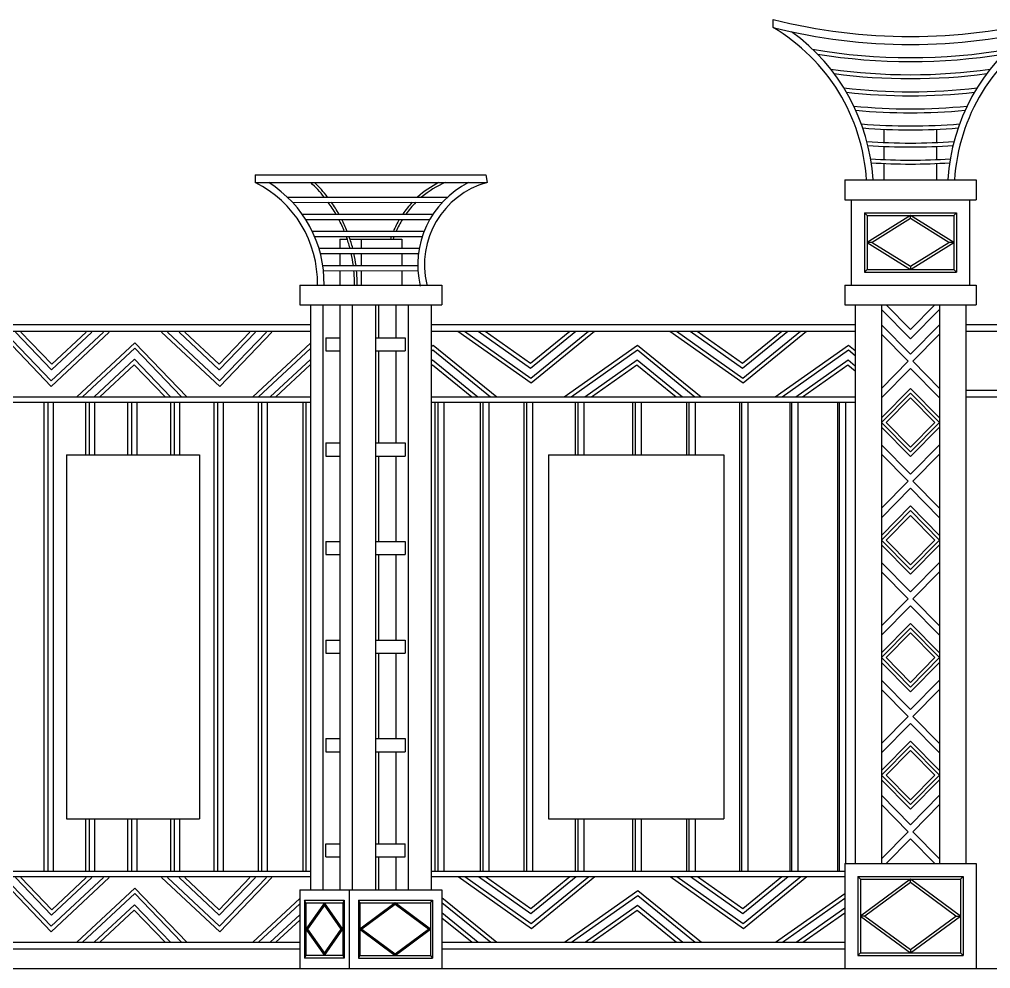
# Model space of a CAD drawing. Extents: x -1237597 to -1121401, y 701438 to 763997.
# Drawn here: x -1154068 to -1146682, y 715406 to 722627 of the extents above; entities that cross this region are included whole.
import ezdxf

# ---------------------------------------------------------------- set-up
doc = ezdxf.new("R2010")
doc.units = 0
doc.header["$LTSCALE"] = 300
doc.header["$MEASUREMENT"] = 0
for name, color, linetype in [('1', 7, 'CONTINUOUS'), ('2', 2, 'CONTINUOUS'), ('4', 4, 'CONTINUOUS')]:
    doc.layers.add(name, color=color, linetype=linetype)

msp = doc.modelspace()

# ---------------------------------------------------------------- linework, layer by layer
at = {"layer": '1', "color": 7}
msp.add_line((-1162879.3, 715405.6), (-1121401.2, 715405.6), dxfattribs=at)
at = {"layer": '2', "color": 2}
for p, q in [((-1147491.1, 721691.3), (-1147491.1, 721791.3)), ((-1147091.1, 721691.3), (-1147091.1, 721791.3)), ((-1147491.1, 721561.3), (-1147491.1, 721661.3)), ((-1147091.1, 721561.3), (-1147091.1, 721661.3)), ((-1147491.1, 721405.6), (-1147491.1, 721531.3)), ((-1147091.1, 721405.6), (-1147091.1, 721531.3)), ((-1147791.1, 721405.6), (-1146791.1, 721405.6)), ((-1147791.1, 721405.6), (-1147791.1, 721255.6)), ((-1147791.1, 721405.6), (-1146791.1, 721405.6)), ((-1147791.1, 721405.6), (-1146791.1, 721405.6)), ((-1146791.1, 721405.6), (-1146791.1, 721255.6)), ((-1147791.1, 721255.6), (-1146791.1, 721255.6)), ((-1147741.1, 721255.6), (-1147741.1, 720605.6)), ((-1146841.1, 721255.6), (-1146841.1, 720605.6)), ((-1147641.1, 721155.6), (-1146941.1, 721155.6)), ((-1147641.1, 721155.6), (-1147641.1, 720705.6)), ((-1146941.1, 721155.6), (-1146941.1, 720705.6)), ((-1151632, 720955.6), (-1151632, 720885.9)), ((-1151632, 720955.6), (-1151574.2, 720955.6)), ((-1151553.1, 720955.6), (-1151158.7, 720955.6)), ((-1151467.7, 720955.6), (-1151467.7, 720885.9)), ((-1151158.7, 720955.6), (-1151158.7, 720885.9)), ((-1151632, 720845.8), (-1151632, 720755.9)), ((-1151467.7, 720845.7), (-1151467.7, 720755.9)), ((-1151158.7, 720845.7), (-1151158.7, 720755.9)), ((-1151632, 720715.8), (-1151632, 720605.6)), ((-1151467.7, 720715.7), (-1151467.7, 720605.6)), ((-1151158.7, 720715.7), (-1151158.7, 720605.6)), ((-1147641.1, 720705.6), (-1146941.1, 720705.6)), ((-1151936.3, 720605.6), (-1150854.4, 720605.6)), ((-1151936.3, 720605.6), (-1151936.3, 720455.6)), ((-1150854.4, 720605.6), (-1150854.4, 720455.6)), ((-1147791.1, 720605.6), (-1146791.1, 720605.6)), ((-1147791.1, 720605.6), (-1147791.1, 720455.6)), ((-1146791.1, 720605.6), (-1146791.1, 720455.6)), ((-1151936.3, 720455.6), (-1150854.4, 720455.6)), ((-1151855.2, 720455.6), (-1151855.2, 716005.6)), ((-1151761.3, 720455.6), (-1151761.3, 716005.6)), ((-1151629.8, 720455.6), (-1151629.8, 720105.6)), ((-1151535.9, 720455.6), (-1151535.9, 716005.6)), ((-1151359.3, 720455.6), (-1151359.3, 716005.6)), ((-1151337.5, 720455.6), (-1151337.5, 720205.6)), ((-1151206, 720455.6), (-1151206, 720205.6)), ((-1151112.1, 720455.6), (-1151112.1, 716005.6)), ((-1150935.5, 720455.6), (-1150935.5, 716005.6)), ((-1150935.5, 720455.6), (-1150935.5, 716005.6)), ((-1147791.1, 720455.6), (-1146791.1, 720455.6)), ((-1147711.1, 720455.6), (-1147711.1, 716205.6)), ((-1147511.1, 720455.6), (-1147511.1, 716205.6)), ((-1147071.1, 720455.6), (-1147071.1, 716205.6)), ((-1146871.1, 720455.6), (-1146871.1, 716205.6)), ((-1154516, 720305.6), (-1151855.2, 720305.6)), ((-1150937.7, 720305.6), (-1147711.1, 720305.6)), ((-1146871.1, 720305.6), (-1144949.9, 720305.6)), ((-1154516, 720255.6), (-1151855.2, 720255.6)), ((-1151736.5, 720205.6), (-1151629.8, 720205.6)), ((-1151736.5, 720205.6), (-1151736.5, 720105.6)), ((-1151359.3, 720205.6), (-1151134.1, 720205.6)), ((-1151134.1, 720205.6), (-1151134.1, 720105.6)), ((-1150937.7, 720255.6), (-1147711.1, 720255.6)), ((-1146871.1, 720255.6), (-1144949.9, 720255.6)), ((-1151736.5, 720105.6), (-1151629.8, 720105.6)), ((-1151629.8, 720105.6), (-1151629.8, 716005.6)), ((-1151359.3, 720105.6), (-1151134.1, 720105.6)), ((-1151337.5, 720105.6), (-1151337.5, 719405.6)), ((-1151206, 720105.6), (-1151206, 719405.6)), ((-1154516, 719755.6), (-1151855.2, 719755.6)), ((-1150937.7, 719755.6), (-1147711.1, 719755.6)), ((-1146871.1, 719805.6), (-1144949.9, 719805.6)), ((-1146871.1, 719755.6), (-1144949.9, 719755.6)), ((-1154516, 719715.6), (-1151855.2, 719715.6)), ((-1150937.7, 719715.6), (-1147711.1, 719715.6)), ((-1151736.5, 719405.6), (-1151736.5, 719305.6)), ((-1151736.5, 719405.6), (-1151629.8, 719405.6)), ((-1151359.3, 719405.6), (-1151134.1, 719405.6)), ((-1151134.1, 719405.6), (-1151134.1, 719305.6)), ((-1151134.1, 719405.6), (-1151134.1, 719305.6)), ((-1153710.5, 719315.6), (-1152697, 719315.6)), ((-1153710.5, 719315.6), (-1153710.5, 716545.6)), ((-1152697, 719315.6), (-1152697, 716545.6)), ((-1150043.8, 719315.6), (-1148709.6, 719315.6)), ((-1150043.8, 719315.6), (-1150043.8, 716545.6)), ((-1148709.6, 719315.6), (-1148709.6, 716545.6)), ((-1151736.5, 719305.6), (-1151629.8, 719305.6)), ((-1151359.3, 719305.6), (-1151134.1, 719305.6)), ((-1151337.5, 719305.6), (-1151337.5, 718655.6)), ((-1151206, 719305.6), (-1151206, 718655.6)), ((-1151736.5, 718655.6), (-1151736.5, 718555.6)), ((-1151736.5, 718655.6), (-1151629.8, 718655.6)), ((-1151359.3, 718655.6), (-1151134.1, 718655.6)), ((-1151134.1, 718655.6), (-1151134.1, 718555.6)), ((-1151134.1, 718655.6), (-1151134.1, 718555.6)), ((-1151736.5, 718555.6), (-1151629.8, 718555.6)), ((-1151359.3, 718555.6), (-1151134.1, 718555.6)), ((-1151337.5, 718555.6), (-1151337.5, 717905.6)), ((-1151206, 718555.6), (-1151206, 717905.6)), ((-1151736.5, 717905.6), (-1151736.5, 717805.6)), ((-1151736.5, 717905.6), (-1151629.8, 717905.6)), ((-1151359.3, 717905.6), (-1151134.1, 717905.6)), ((-1151134.1, 717905.6), (-1151134.1, 717805.6)), ((-1151134.1, 717905.6), (-1151134.1, 717805.6)), ((-1151736.5, 717805.6), (-1151629.8, 717805.6)), ((-1151359.3, 717805.6), (-1151134.1, 717805.6)), ((-1151337.5, 717805.6), (-1151337.5, 717155.6)), ((-1151206, 717805.6), (-1151206, 717155.6)), ((-1151736.5, 717155.6), (-1151736.5, 717055.6)), ((-1151736.5, 717155.6), (-1151629.8, 717155.6)), ((-1151629.8, 717155.6), (-1151629.8, 717055.6)), ((-1151359.3, 717155.6), (-1151134.1, 717155.6)), ((-1151134.1, 717155.6), (-1151134.1, 717055.6)), ((-1151134.1, 717155.6), (-1151134.1, 717055.6)), ((-1151736.5, 717055.6), (-1151629.8, 717055.6)), ((-1151359.3, 717055.6), (-1151134.1, 717055.6)), ((-1151337.5, 717055.6), (-1151337.5, 716355.6)), ((-1151206, 717055.6), (-1151206, 716355.6)), ((-1153710.5, 716545.6), (-1152697, 716545.6)), ((-1150043.8, 716545.6), (-1148709.6, 716545.6)), ((-1151736.5, 716255.6), (-1151736.5, 716355.6)), ((-1151736.5, 716355.6), (-1151629.8, 716355.6)), ((-1151359.3, 716355.6), (-1151134.1, 716355.6)), ((-1151134.1, 716255.6), (-1151134.1, 716355.6)), ((-1151736.5, 716255.6), (-1151629.8, 716255.6)), ((-1151359.3, 716255.6), (-1151134.1, 716255.6)), ((-1151337.5, 716255.6), (-1151337.5, 716005.6)), ((-1151206, 716255.6), (-1151206, 716005.6)), ((-1154516, 716145.6), (-1151855.2, 716145.6)), ((-1150935.5, 716145.6), (-1147791.1, 716145.6)), ((-1147791.1, 716205.6), (-1147791.1, 715405.6)), ((-1147791.1, 716205.6), (-1146791.1, 716205.6)), ((-1146791.1, 716205.6), (-1146791.1, 715405.6)), ((-1154516, 716105.6), (-1151855.2, 716105.6)), ((-1150935.5, 716105.6), (-1147791.1, 716105.6)), ((-1147691.1, 716105.6), (-1146891.1, 716105.6)), ((-1147691.1, 716105.6), (-1147691.1, 715505.6)), ((-1146891.1, 716105.6), (-1146891.1, 715505.6)), ((-1151936.3, 716005.6), (-1150854.4, 716005.6)), ((-1151936.3, 716005.6), (-1151936.3, 715405.6)), ((-1151560.7, 716005.6), (-1151560.7, 715405.6)), ((-1150854.4, 716005.6), (-1150854.4, 715405.6)), ((-1154432.7, 715605.6), (-1151936.3, 715605.6)), ((-1154432.7, 715555.6), (-1151936.3, 715555.6)), ((-1150854.4, 715605.6), (-1147791.1, 715605.6)), ((-1150854.4, 715555.6), (-1147791.1, 715555.6)), ((-1147691.1, 715505.6), (-1146891.1, 715505.6))]:
    msp.add_line(p, q, dxfattribs=at)
at = {"layer": '4', "color": 4}
for p, q in [((-1148336.2, 722565.6), (-1148336.2, 722627.4)), ((-1152274.4, 721445.6), (-1152274.4, 721385.6)), ((-1152274.4, 721445.6), (-1150521.7, 721445.6)), ((-1152274.4, 721385.6), (-1150513.6, 721385.6)), ((-1150521.7, 721445.6), (-1150511, 721386.3)), ((-1152030.5, 721275.9), (-1150811, 721275.9)), ((-1151990.9, 721235.8), (-1150851.5, 721235.6)), ((-1151917.5, 721145.9), (-1150921.9, 721145.9)), ((-1151890.6, 721105.8), (-1150946.6, 721105.6)), ((-1147621.1, 721135.6), (-1147641.1, 721155.6)), ((-1147621.1, 721135.6), (-1146961.1, 721135.6)), ((-1147621.1, 721135.6), (-1147621.1, 720725.6)), ((-1147291.1, 721135.6), (-1147621.1, 720930.6)), ((-1147291.1, 721112), (-1147583.2, 720930.6)), ((-1146961.1, 720930.6), (-1147291.1, 721135.6)), ((-1147291.1, 721112), (-1147291.1, 721135.6)), ((-1146999, 720930.6), (-1147291.1, 721112)), ((-1146941.1, 721155.6), (-1146961.1, 721135.6)), ((-1146961.1, 721135.6), (-1146961.1, 720725.6)), ((-1151840.5, 721015.9), (-1150989.4, 721015.9)), ((-1151822.3, 720975.8), (-1151003.8, 720975.6)), ((-1151789.7, 720885.9), (-1151026.4, 720885.9)), ((-1147621.1, 720930.6), (-1147291.1, 720725.6)), ((-1147583.2, 720930.6), (-1147621.1, 720930.6)), ((-1147583.2, 720930.6), (-1147291.1, 720749.1)), ((-1147291.1, 720725.6), (-1146961.1, 720930.6)), ((-1147291.1, 720749.1), (-1146999, 720930.6)), ((-1146961.1, 720930.6), (-1146999, 720930.6)), ((-1151778.5, 720845.8), (-1151032.6, 720845.6)), ((-1151760.5, 720755.9), (-1151037.8, 720755.9)), ((-1151755.5, 720715.8), (-1151036.4, 720715.7)), ((-1147621.1, 720725.6), (-1147641.1, 720705.6)), ((-1147621.1, 720725.6), (-1146961.1, 720725.6)), ((-1147291.1, 720749.1), (-1147291.1, 720725.6)), ((-1146961.1, 720725.6), (-1146941.1, 720705.6)), ((-1153881.9, 719715.6), (-1153881.9, 716145.6)), ((-1153851.6, 719715.6), (-1153851.6, 716145.6)), ((-1153811.8, 719715.6), (-1153811.8, 716145.6)), ((-1153565.9, 719715.6), (-1153565.9, 719315.6)), ((-1153536.5, 719715.6), (-1153536.5, 719315.6)), ((-1153496.1, 719715.6), (-1153496.1, 719315.6)), ((-1153244.8, 719715.6), (-1153244.8, 719315.6)), ((-1153216.3, 719715.6), (-1153216.3, 719315.6)), ((-1153175.2, 719715.6), (-1153175.2, 719315.6)), ((-1152918.8, 719715.6), (-1152918.8, 719315.6)), ((-1152891.2, 719715.6), (-1152891.2, 719315.6)), ((-1152849.5, 719715.6), (-1152849.5, 719315.6)), ((-1152588.1, 719715.6), (-1152588.1, 716145.6)), ((-1152561.4, 719715.6), (-1152561.4, 716145.6)), ((-1152519.1, 719715.6), (-1152519.1, 716145.6)), ((-1152252.8, 719715.6), (-1152252.8, 716145.6)), ((-1152227, 719715.6), (-1152227, 716145.6)), ((-1152184.2, 719715.6), (-1152184.2, 716145.6)), ((-1151913, 719715.6), (-1151913, 716145.6)), ((-1151888.2, 719715.6), (-1151888.2, 716145.6)), ((-1150907.9, 719715.6), (-1150907.9, 716145.6)), ((-1150885.8, 719715.6), (-1150885.8, 716145.6)), ((-1150840.9, 719715.6), (-1150840.9, 716145.6)), ((-1150564.1, 719715.6), (-1150564.1, 716145.6)), ((-1150543, 719715.6), (-1150543, 716145.6)), ((-1150497.7, 719715.6), (-1150497.7, 716145.6)), ((-1150231.5, 719715.6), (-1150231.5, 716145.6)), ((-1150211.2, 719715.6), (-1150211.2, 716145.6)), ((-1150165.5, 719715.6), (-1150165.5, 716145.6)), ((-1149840.2, 719715.6), (-1149840.2, 719315.6)), ((-1149820.8, 719715.6), (-1149820.8, 719315.6)), ((-1149774.7, 719715.6), (-1149774.7, 719315.6)), ((-1149404.3, 719715.6), (-1149404.3, 719315.6)), ((-1149385.8, 719715.6), (-1149385.8, 719315.6)), ((-1149339.4, 719715.6), (-1149339.4, 719315.6)), ((-1148993.2, 719715.6), (-1148993.2, 719315.6)), ((-1148976.5, 719715.6), (-1148976.5, 719315.6)), ((-1148929.4, 719715.6), (-1148929.4, 719315.6)), ((-1148592, 719715.6), (-1148592, 716145.6)), ((-1148576.3, 719715.6), (-1148576.3, 716145.6)), ((-1148528.8, 719715.6), (-1148528.8, 716145.6)), ((-1148209.7, 719715.6), (-1148209.7, 716145.6)), ((-1148194.9, 719715.6), (-1148194.9, 716145.6)), ((-1148147.1, 719715.6), (-1148147.1, 716145.6)), ((-1147846.3, 719715.6), (-1147846.3, 716145.6)), ((-1147832.4, 719715.6), (-1147832.4, 716145.6)), ((-1147784.4, 719715.6), (-1147784.4, 716205.6)), ((-1153565.9, 716545.6), (-1153565.9, 716145.6)), ((-1153536.5, 716545.6), (-1153536.5, 716145.6)), ((-1153496.1, 716545.6), (-1153496.1, 716145.6)), ((-1153244.8, 716545.6), (-1153244.8, 716145.6)), ((-1153216.3, 716545.6), (-1153216.3, 716145.6)), ((-1153175.2, 716545.6), (-1153175.2, 716145.6)), ((-1152918.8, 716545.6), (-1152918.8, 716145.6)), ((-1152891.2, 716545.6), (-1152891.2, 716145.6)), ((-1152849.5, 716545.6), (-1152849.5, 716145.6)), ((-1149840.2, 716545.6), (-1149840.2, 716145.6)), ((-1149820.8, 716545.6), (-1149820.8, 716145.6)), ((-1149774.7, 716545.6), (-1149774.7, 716145.6)), ((-1149404.3, 716545.6), (-1149404.3, 716145.6)), ((-1149385.8, 716545.6), (-1149385.8, 716145.6)), ((-1149339.4, 716545.6), (-1149339.4, 716145.6)), ((-1148993.2, 716545.6), (-1148993.2, 716145.6)), ((-1148976.5, 716545.6), (-1148976.5, 716145.6)), ((-1148929.4, 716545.6), (-1148929.4, 716145.6)), ((-1147671.1, 716085.6), (-1147691.1, 716105.6)), ((-1147671.1, 716085.6), (-1146911.1, 716085.6)), ((-1147671.1, 716085.6), (-1147671.1, 715525.6)), ((-1147291.1, 716085.6), (-1147671.1, 715805.6)), ((-1147291.1, 716060.7), (-1147637.4, 715805.6)), ((-1146911.1, 715805.6), (-1147291.1, 716085.6)), ((-1147291.1, 716060.7), (-1147291.1, 716085.6)), ((-1146944.8, 715805.6), (-1147291.1, 716060.7)), ((-1146891.1, 716105.6), (-1146911.1, 716085.6)), ((-1146911.1, 716085.6), (-1146911.1, 715525.6)), ((-1151898.8, 715925.6), (-1151598.3, 715925.6)), ((-1151898.8, 715925.6), (-1151898.8, 715485.6)), ((-1151888.5, 715905.6), (-1151898.8, 715925.6)), ((-1151598.3, 715925.6), (-1151608.6, 715905.6)), ((-1151598.3, 715925.6), (-1151598.3, 715485.6)), ((-1151490.1, 715925.6), (-1151490.1, 715485.6)), ((-1151490.1, 715925.6), (-1150925, 715925.6)), ((-1151490.1, 715925.6), (-1151479.8, 715905.6)), ((-1150940.2, 715905.6), (-1150925, 715925.6)), ((-1150925, 715925.6), (-1150925, 715485.6)), ((-1151888.5, 715905.6), (-1151608.6, 715905.6)), ((-1151888.5, 715905.6), (-1151888.5, 715505.6)), ((-1151748.5, 715905.6), (-1151888.5, 715705.6)), ((-1151748.5, 715888.1), (-1151876.3, 715705.6)), ((-1151608.6, 715705.6), (-1151748.5, 715905.6)), ((-1151748.5, 715888.1), (-1151748.5, 715905.6)), ((-1151620.8, 715705.6), (-1151748.5, 715888.1)), ((-1151608.6, 715905.6), (-1151608.6, 715505.6)), ((-1151479.8, 715905.6), (-1150940.2, 715905.6)), ((-1151479.8, 715905.6), (-1151479.8, 715505.6)), ((-1151210, 715905.6), (-1151479.8, 715705.6)), ((-1151210, 715893.1), (-1151463, 715705.6)), ((-1150940.2, 715705.6), (-1151210, 715905.6)), ((-1151210, 715893.1), (-1151210, 715905.6)), ((-1150957, 715705.6), (-1151210, 715893.1)), ((-1150940.2, 715905.6), (-1150940.2, 715505.6)), ((-1147671.1, 715805.6), (-1147291.1, 715525.6)), ((-1147637.4, 715805.6), (-1147671.1, 715805.6)), ((-1147637.4, 715805.6), (-1147291.1, 715550.4)), ((-1147291.1, 715525.6), (-1146911.1, 715805.6)), ((-1147291.1, 715550.4), (-1146944.8, 715805.6)), ((-1146944.8, 715805.6), (-1146911.1, 715805.6)), ((-1151888.5, 715705.6), (-1151748.5, 715505.6)), ((-1151876.3, 715705.6), (-1151888.5, 715705.6)), ((-1151876.3, 715705.6), (-1151748.5, 715523)), ((-1151748.5, 715505.6), (-1151608.6, 715705.6)), ((-1151748.5, 715523), (-1151620.8, 715705.6)), ((-1151620.8, 715705.6), (-1151608.6, 715705.6)), ((-1151479.8, 715705.6), (-1151210, 715505.6)), ((-1151463, 715705.6), (-1151479.8, 715705.6)), ((-1151463, 715705.6), (-1151210, 715518)), ((-1151210, 715505.6), (-1150940.2, 715705.6)), ((-1151210, 715518), (-1150957, 715705.6)), ((-1150957, 715705.6), (-1150940.2, 715705.6)), ((-1147291.1, 715550.4), (-1147291.1, 715525.6)), ((-1151888.5, 715505.6), (-1151898.8, 715485.6)), ((-1151598.3, 715485.6), (-1151898.8, 715485.6)), ((-1151608.6, 715505.6), (-1151888.5, 715505.6)), ((-1151748.5, 715523), (-1151748.5, 715505.6)), ((-1151608.6, 715505.6), (-1151598.3, 715485.6)), ((-1151479.8, 715505.6), (-1151490.1, 715485.6)), ((-1151490.1, 715485.6), (-1150925, 715485.6)), ((-1151479.8, 715505.6), (-1150940.2, 715505.6)), ((-1151210, 715518), (-1151210, 715505.6)), ((-1150940.2, 715505.6), (-1150925, 715485.6)), ((-1147671.1, 715525.6), (-1147691.1, 715505.6)), ((-1147671.1, 715525.6), (-1146911.1, 715525.6)), ((-1146891.1, 715505.6), (-1146911.1, 715525.6))]:
    msp.add_line(p, q, dxfattribs=at)
for points in [[(-1147071.1, 720419.9), (-1147291.1, 720196.2), (-1147511.1, 720419.9)], [(-1147106.2, 720455.6), (-1147291.1, 720267.5), (-1147476, 720455.6)], [(-1147071.1, 720303.2), (-1147291.1, 720079.5), (-1147511.1, 720303.2)], [(-1153384.2, 720247.6), (-1153826.1, 719835.4), (-1154222.1, 720247.6)], [(-1153428.2, 720247.6), (-1153825, 719877.5), (-1154180.5, 720247.6)], [(-1153516.2, 720247.6), (-1153822.6, 719961.7), (-1154097.3, 720247.6)], [(-1153560.2, 720247.6), (-1153821.5, 720003.8), (-1154055.7, 720247.6)], [(-1152985.9, 720247.6), (-1152544, 719835.4), (-1152148.1, 720247.6)], [(-1152941.9, 720247.6), (-1152545.2, 719877.5), (-1152189.7, 720247.6)], [(-1152854, 720247.6), (-1152547.5, 719961.7), (-1152272.8, 720247.6)], [(-1152810, 720247.6), (-1152548.6, 720003.8), (-1152314.4, 720247.6)], [(-1150733.8, 720255.6), (-1150176, 719861.1), (-1149693, 720255.6)], [(-1150681.8, 720255.6), (-1150177.4, 719898.8), (-1149740.4, 720255.6)], [(-1150577.9, 720255.6), (-1150180, 719974.1), (-1149835.3, 720255.6)], [(-1150526, 720255.6), (-1150181.3, 720011.8), (-1149882.7, 720255.6)], [(-1149121.6, 720255.6), (-1148563.8, 719861.1), (-1148080.8, 720255.6)], [(-1149069.6, 720255.6), (-1148565.1, 719898.8), (-1148128.2, 720255.6)], [(-1148965.7, 720255.6), (-1148567.8, 719974.1), (-1148223.1, 720255.6)], [(-1148913.8, 720255.6), (-1148569.1, 720011.8), (-1148270.5, 720255.6)], [(-1147308.6, 720026), (-1147511.1, 720231.9)], [(-1147071.1, 720231.9), (-1147273.6, 720026)], [(-1153631.4, 719755.6), (-1153189.6, 720167.8), (-1152793.6, 719755.6)], [(-1153587.5, 719755.6), (-1153190.7, 720125.7), (-1152835.2, 719755.6)], [(-1152293.1, 719755.6), (-1151855.2, 720164)], [(-1152249.1, 719755.6), (-1151855.2, 720123)], [(-1150935.5, 720139.8), (-1150921.1, 720150), (-1150438, 719755.6)], [(-1149923.6, 719755.6), (-1149365.9, 720150), (-1148882.8, 719755.6)], [(-1148319.5, 719755.6), (-1147761.8, 720150), (-1147711.1, 720108.6)], [(-1150935.5, 720103.1), (-1150922.4, 720112.4), (-1150485.5, 719755.6)], [(-1149871.7, 719755.6), (-1149367.2, 720112.4), (-1148930.2, 719755.6)], [(-1148267.6, 719755.6), (-1147763.1, 720112.4), (-1147711.1, 720069.9)], [(-1153499.5, 719755.6), (-1153193, 720041.5), (-1152918.4, 719755.6)], [(-1153455.5, 719755.6), (-1153194.2, 719999.4), (-1152960, 719755.6)], [(-1152161.1, 719755.6), (-1151855.2, 720041)], [(-1152117.1, 719755.6), (-1151855.8, 719999.4), (-1151855.2, 719998.7)], [(-1150935.5, 720029.6), (-1150925, 720037), (-1150580.3, 719755.6)], [(-1150935.5, 719992.8), (-1150926.3, 719999.4), (-1150627.7, 719755.6)], [(-1149767.7, 719755.6), (-1149369.8, 720037), (-1149025.1, 719755.6)], [(-1149715.8, 719755.6), (-1149371.1, 719999.4), (-1149072.5, 719755.6)], [(-1148163.7, 719755.6), (-1147765.7, 720037), (-1147711.1, 719992.4)], [(-1148111.7, 719755.6), (-1147767, 719999.4), (-1147711.1, 719953.7)], [(-1147308.6, 720026), (-1147511.1, 719820.2)], [(-1147071.1, 719820.2), (-1147273.6, 720026)], [(-1147071.1, 719748.8), (-1147291.1, 719972.5), (-1147511.1, 719748.8)], [(-1147071.1, 719596.5), (-1147291.1, 719820.2), (-1147511.1, 719596.5)], [(-1147071.1, 719560.8), (-1147291.1, 719784.5), (-1147511.1, 719560.8)], [(-1147106.2, 719560.8), (-1147291.1, 719748.8), (-1147476, 719560.8)], [(-1147071.1, 719560.8), (-1147291.1, 719337.1), (-1147511.1, 719560.8)], [(-1147106.2, 719560.8), (-1147291.1, 719372.8), (-1147476, 719560.8)], [(-1147071.1, 719525.2), (-1147291.1, 719301.5), (-1147511.1, 719525.2)], [(-1147071.1, 719390.6), (-1147291.1, 719166.9), (-1147511.1, 719390.6)], [(-1147308.6, 719113.4), (-1147511.1, 719319.3)], [(-1147071.1, 719319.3), (-1147273.6, 719113.4)], [(-1147308.6, 719113.4), (-1147511.1, 718907.6)], [(-1147071.1, 718907.6), (-1147273.6, 719113.4)], [(-1147071.1, 718836.3), (-1147291.1, 719060), (-1147511.1, 718836.3)], [(-1147071.1, 718701.7), (-1147291.1, 718925.4), (-1147511.1, 718701.7)], [(-1147071.1, 718666.1), (-1147291.1, 718889.8), (-1147511.1, 718666.1)], [(-1147106.2, 718666.1), (-1147291.1, 718854.1), (-1147476, 718666.1)], [(-1147071.1, 718666.1), (-1147291.1, 718442.4), (-1147511.1, 718666.1)], [(-1147106.2, 718666.1), (-1147291.1, 718478), (-1147476, 718666.1)], [(-1147071.1, 718630.4), (-1147291.1, 718406.7), (-1147511.1, 718630.4)], [(-1147071.1, 718495.9), (-1147291.1, 718272.2), (-1147511.1, 718495.9)], [(-1147308.6, 718218.7), (-1147511.1, 718424.6)], [(-1147071.1, 718424.6), (-1147273.6, 718218.7)], [(-1147308.6, 718218.7), (-1147511.1, 718012.9)], [(-1147071.1, 718012.9), (-1147273.6, 718218.7)], [(-1147071.1, 717941.5), (-1147291.1, 718165.2), (-1147511.1, 717941.5)], [(-1147071.1, 717807), (-1147291.1, 718030.7), (-1147511.1, 717807)], [(-1147071.1, 717771.3), (-1147291.1, 717995), (-1147511.1, 717771.3)], [(-1147106.2, 717771.3), (-1147291.1, 717959.4), (-1147476, 717771.3)], [(-1147071.1, 717771.3), (-1147291.1, 717547.7), (-1147511.1, 717771.3)], [(-1147106.2, 717771.3), (-1147291.1, 717583.3), (-1147476, 717771.3)], [(-1147071.1, 717735.7), (-1147291.1, 717512), (-1147511.1, 717735.7)], [(-1147071.1, 717601.1), (-1147291.1, 717377.5), (-1147511.1, 717601.1)], [(-1147308.6, 717324), (-1147511.1, 717529.8)], [(-1147071.1, 717529.8), (-1147273.6, 717324)], [(-1147308.6, 717324), (-1147511.1, 717118.1)], [(-1147071.1, 717118.1), (-1147273.6, 717324)], [(-1147071.1, 717046.8), (-1147291.1, 717270.5), (-1147511.1, 717046.8)], [(-1147071.1, 716912.3), (-1147291.1, 717135.9), (-1147511.1, 716912.3)], [(-1147071.1, 716876.6), (-1147291.1, 717100.3), (-1147511.1, 716876.6)], [(-1147106.2, 716876.6), (-1147291.1, 717064.6), (-1147476, 716876.6)], [(-1147071.1, 716876.6), (-1147291.1, 716652.9), (-1147511.1, 716876.6)], [(-1147106.2, 716876.6), (-1147291.1, 716688.6), (-1147476, 716876.6)], [(-1147071.1, 716841), (-1147291.1, 716617.3), (-1147511.1, 716841)], [(-1147071.1, 716724.2), (-1147291.1, 716500.5), (-1147511.1, 716724.2)], [(-1147308.6, 716447.1), (-1147511.1, 716652.9)], [(-1147071.1, 716652.9), (-1147273.6, 716447.1)], [(-1147308.6, 716447.1), (-1147511.1, 716241.2)], [(-1147071.1, 716241.2), (-1147273.6, 716447.1)], [(-1147106.2, 716205.6), (-1147291.1, 716393.6), (-1147476, 716205.6)], [(-1153384.2, 716097.6), (-1153826.1, 715685.4), (-1154222.1, 716097.6)], [(-1153428.2, 716097.6), (-1153825, 715727.5), (-1154180.5, 716097.6)], [(-1153516.2, 716097.6), (-1153822.6, 715811.7), (-1154097.3, 716097.6)], [(-1153560.2, 716097.6), (-1153821.5, 715853.8), (-1154055.7, 716097.6)], [(-1152985.9, 716097.6), (-1152544, 715685.4), (-1152148.1, 716097.6)], [(-1152941.9, 716097.6), (-1152545.2, 715727.5), (-1152189.7, 716097.6)], [(-1152854, 716097.6), (-1152547.5, 715811.7), (-1152272.8, 716097.6)], [(-1152810, 716097.6), (-1152548.6, 715853.8), (-1152314.4, 716097.6)], [(-1150731.6, 716105.6), (-1150173.9, 715711.1), (-1149690.8, 716105.6)], [(-1150679.7, 716105.6), (-1150175.2, 715748.8), (-1149738.3, 716105.6)], [(-1150575.8, 716105.6), (-1150177.8, 715824.1), (-1149833.1, 716105.6)], [(-1150523.8, 716105.6), (-1150179.1, 715861.8), (-1149880.6, 716105.6)], [(-1149119.4, 716105.6), (-1148561.7, 715711.1), (-1148078.6, 716105.6)], [(-1149067.5, 716105.6), (-1148563, 715748.8), (-1148126.1, 716105.6)], [(-1148963.6, 716105.6), (-1148565.6, 715824.1), (-1148220.9, 716105.6)], [(-1148911.6, 716105.6), (-1148566.9, 715861.8), (-1148268.4, 716105.6)], [(-1153631.4, 715605.6), (-1153189.6, 716017.8), (-1152793.6, 715605.6)], [(-1149921.5, 715605.6), (-1149363.7, 716000), (-1148880.7, 715605.6)], [(-1153587.5, 715605.6), (-1153190.7, 715975.7), (-1152835.2, 715605.6)], [(-1152293.1, 715605.6), (-1151936.3, 715938.3)], [(-1150854.4, 715947.3), (-1150435.9, 715605.6)], [(-1149869.5, 715605.6), (-1149365, 715962.4), (-1148928.1, 715605.6)], [(-1148317.4, 715605.6), (-1147791.1, 715977.8)], [(-1148265.4, 715605.6), (-1147791.1, 715941)], [(-1153499.5, 715605.6), (-1153193, 715891.5), (-1152918.4, 715605.6)], [(-1153455.5, 715605.6), (-1153194.2, 715849.4), (-1152960, 715605.6)], [(-1152249.1, 715605.6), (-1151936.3, 715897.3)], [(-1150854.4, 715908.6), (-1150483.3, 715605.6)], [(-1149765.6, 715605.6), (-1149367.6, 715887), (-1149023, 715605.6)], [(-1149713.6, 715605.6), (-1149368.9, 715849.4), (-1149070.4, 715605.6)], [(-1148161.5, 715605.6), (-1147791.1, 715867.6)], [(-1152161.1, 715605.6), (-1151936.3, 715815.3)], [(-1152117.1, 715605.6), (-1151936.3, 715774.2)], [(-1150854.4, 715831.1), (-1150578.2, 715605.6)], [(-1150854.4, 715792.4), (-1150625.6, 715605.6)], [(-1148109.6, 715605.6), (-1147791.1, 715830.8)]]:
    msp.add_lwpolyline(points, dxfattribs=at)
for centre, radius, start, end in [((-1147291.1, 726742.7), 4245.9, 255.75042, 284.24958), ((-1149071.8, 721317.5), 1448.7, 3.48434, 59.48543), ((-1147291.1, 726742.7), 4305.9, 255.95308, 284.04692), ((-1145510.4, 721317.5), 1448.7, 120.51457, 176.51566), ((-1149071.8, 721317.5), 1498.7, 3.48434, 54.17441), ((-1145510.4, 721317.5), 1498.7, 125.82559, 176.51566), ((-1147291.1, 726742.7), 4405.9, 260.27348, 279.72652), ((-1147291.1, 726742.7), 4435.9, 260.82281, 279.17719), ((-1147291.1, 726612.7), 4405.9, 262.08859, 277.91141), ((-1147291.1, 726612.7), 4435.9, 262.48168, 277.51832), ((-1147291.1, 726482.7), 4405.9, 263.40288, 276.59712), ((-1147291.1, 726482.7), 4435.9, 263.70088, 276.29912), ((-1147291.1, 726352.7), 4405.9, 264.39292, 275.60708), ((-1147291.1, 726352.7), 4435.9, 264.62236, 275.37764), ((-1147291.1, 726222.7), 4405.9, 265.13932, 274.86068), ((-1147291.1, 726222.7), 4435.9, 265.31445, 274.68555), ((-1147291.1, 726092.7), 4405.9, 265.68558, 274.31442), ((-1147291.1, 726092.7), 4435.9, 265.81494, 274.18506), ((-1147291.1, 725962.7), 4405.9, 266.05704, 273.94296), ((-1147291.1, 725962.7), 4435.9, 266.1461, 273.8539), ((-1152648.7, 720624.8), 847.8, 358.69953, 63.8038), ((-1152648.7, 720624.8), 897.8, 358.69953, 57.92121), ((-1152564.7, 720621.2), 1045.4, 38.77089, 46.97907), ((-1152564.7, 720621.2), 1065.4, 37.91218, 45.83864), ((-1150546.3, 720729.7), 735.6, 116.91518, 132.04726), ((-1150338.7, 720760.4), 699.1, 116.60058, 193.38283), ((-1150546.3, 720729.7), 715.6, 113.23899, 130.23979), ((-1150338.7, 720760.4), 649.1, 105.39297, 193.38283), ((-1152564.7, 720621.2), 1045.4, 30.12305, 36.00394), ((-1152564.7, 720621.2), 1065.4, 29.50096, 35.22592), ((-1150546.3, 720729.7), 735.6, 136.53577, 145.5379), ((-1150546.3, 720729.7), 715.6, 134.99886, 144.43145), ((-1152564.7, 720621.2), 1045.4, 22.17951, 27.61173), ((-1152564.7, 720621.2), 1065.4, 21.74172, 27.05035), ((-1150546.3, 720729.7), 735.6, 149.25654, 157.09966), ((-1150546.3, 720729.7), 715.6, 148.29968, 156.42149), ((-1152564.7, 720621.2), 1045.4, 14.66462, 19.82316), ((-1152564.7, 720621.2), 1065.4, 14.38335, 19.4357), ((-1150546.3, 720729.7), 735.6, 160.45915, 162.11522), ((-1150546.3, 720729.7), 715.6, 159.89011, 161.59769), ((-1152564.7, 720621.2), 1045.4, 7.40093, 12.40159), ((-1152564.7, 720621.2), 1065.4, 7.26125, 12.16499), ((-1152564.7, 720621.2), 1045.4, 359.14113, 5.18719), ((-1152564.7, 720621.2), 1065.4, 359.15725, 5.08936)]:
    msp.add_arc(centre, radius, start, end, dxfattribs=at)

doc.saveas('drawing.dxf')
